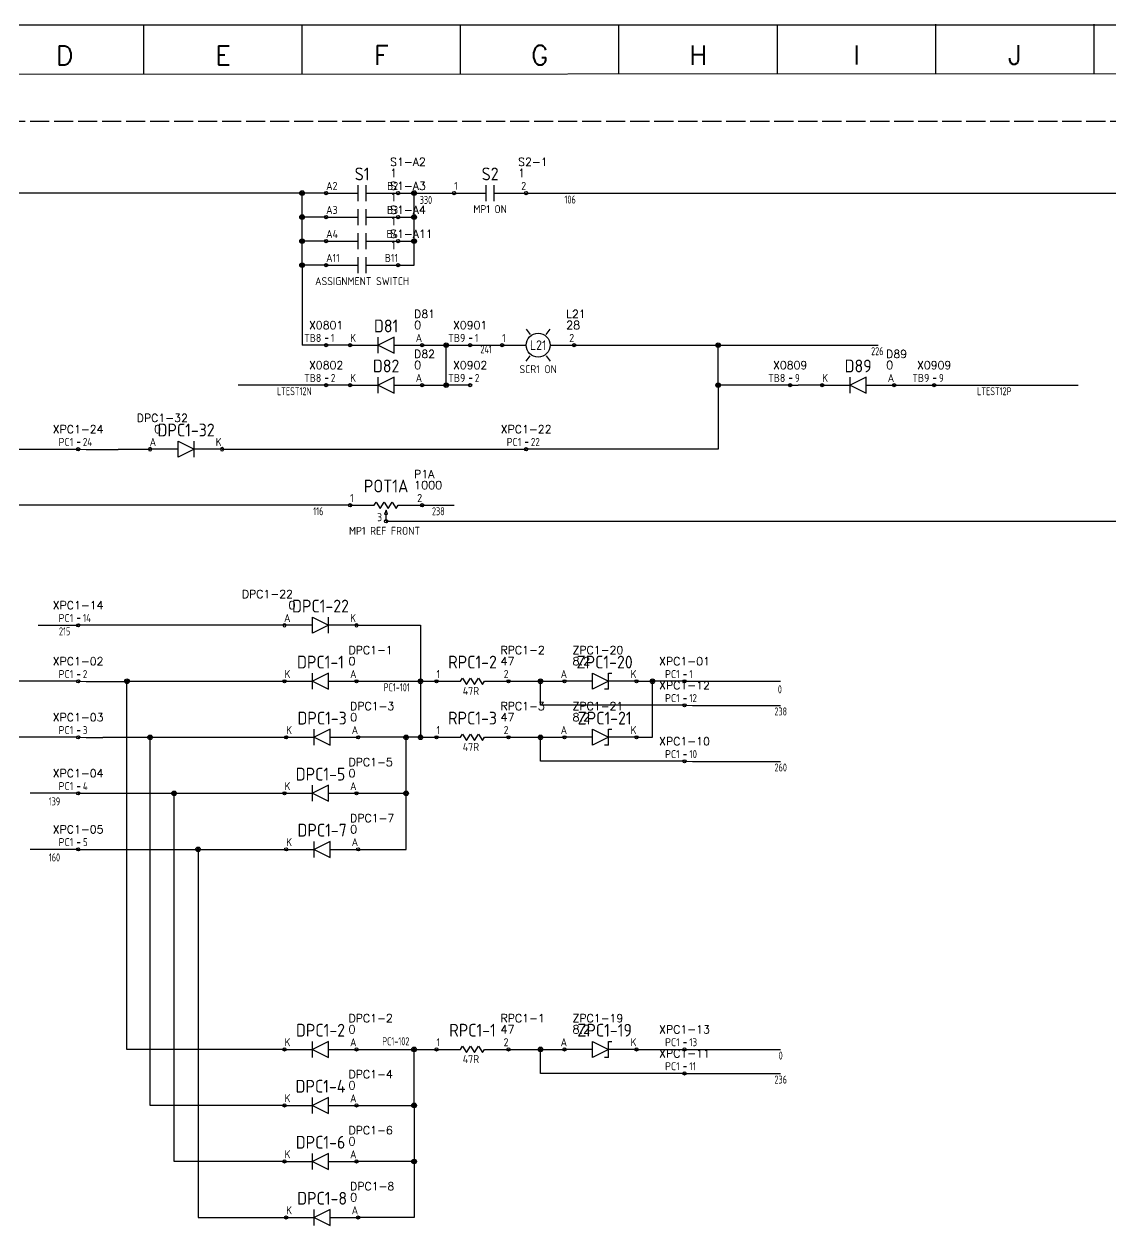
# Model space of a CAD drawing. Header units: millimetres. Extents: x 0 to 1020, y 0 to 646.
# Drawn here: x 175.7 to 515.2, y 267.1 to 645.3 of the extents above; entities that cross this region are included whole.
import ezdxf
from ezdxf.enums import TextEntityAlignment as Align

# ---------------------------------------------------------------- set-up
doc = ezdxf.new("R2010")
doc.units = ezdxf.units.MM
doc.header["$LTSCALE"] = 0.5
doc.linetypes.add('ACAD_ISO02W100', pattern=[15, 12, -3])
for name, color, linetype in [('LOCBOX', 7, 'ACAD_ISO02W100'), ('NETLIST', 50, 'Continuous'), ('OUTLINE_GRID', 7, 'Continuous'), ('SYMS', 7, 'Continuous'), ('WIREFIXED', 7, 'Continuous'), ('WIRES', 7, 'Continuous')]:
    doc.layers.add(name, color=color, linetype=linetype)
doc.styles.get("Standard").update_dxf_attribs({"font": 'txt.shx', "bigfont": 'gbcbig.shx'})
doc.styles.add('WD_IEC', font='isocp2.shx', dxfattribs={"width": 0.9, "height": 4})

# ---------------------------------------------------------------- blocks, each defined once
blk = doc.blocks.new('2010 Grid')
at = {"layer": 'OUTLINE_GRID'}
for p, q in [((850, 481.25), (0, 481.25)), ((177.5, 468.39), (177.5, 481.34)), ((218.75, 468.41), (218.75, 481.36)), ((260, 468.44), (260, 481.38)), ((301.25, 468.46), (301.25, 481.4)), ((342.5, 468.48), (342.5, 481.43)), ((383.75, 468.5), (383.75, 481.45)), ((425, 468.52), (425, 481.47)), ((837.5, 468.74), (12.5, 468.31))]:
    blk.add_line(p, q, dxfattribs=at)
at = {"layer": 'OUTLINE_GRID', "char_height": 5, "width": 17.7556, "attachment_point": 5}
for s, insert in [('E', (198.12, 473.37)), ('F', (239.38, 473.39)), ('G', (280.62, 473.41)), ('H', (321.88, 473.43)), ('I', (363.12, 473.45)), ('J', (404.37, 473.48)), ('D', (156.88, 473.34))]:
    blk.add_mtext(s, dxfattribs=dict(at, insert=insert))
blk = doc.blocks.new('CONTACT-NO')
for p, q in [((2.5, 0), (12.5, 0)), ((12.5, -2.5), (12.5, 2.5)), ((15, -2.5), (15, 2.5)), ((15, 0), (25, 0))]:
    blk.add_line(p, q)
for centre in [(2.5, 0), (25, 0)]:
    blk.add_circle(centre, 0.5)
at = {"style": 'WD_IEC', "flags": 1}
blk.add_attdef('LOC', text='', height=4, dxfattribs=at).set_placement((13.75, 11), align=Align.MIDDLE_CENTER)
at = {"style": 'WD_IEC'}
for tag, height, p in [('TAG1', 4, (13.75, 6)), ('DESC1', 2.5, (13.75, -5))]:
    blk.add_attdef(tag, text='', height=height, dxfattribs=at).set_placement(p, align=Align.MIDDLE_CENTER)
for tag, p, height, flags in [('X4TERM01', (2.5, 0), 0.64, 1), ('TERM01', (2.5, 1), 2.5, 8), ('X1TERM02', (25, 0), 0.64, 1)]:
    blk.add_attdef(tag, p, '', height=height, dxfattribs=dict(at, flags=flags))
at = {"style": 'WD_IEC', "flags": 8}
blk.add_attdef('TERM02', text='', height=2.5, dxfattribs=at).set_placement((25, 1), align=Align.RIGHT)
at = {"layer": 'NETLIST'}
for tag, p, height in [('NETTAG', (22.5, 8.5), 2.5), ('NETVALUE', (22.5, 5), 2.56)]:
    blk.add_attdef(tag, p, '', height=height, dxfattribs=at)
blk = doc.blocks.new('DIODE-L')
for p, q in [((-22.5, 0), (-13.75, 0)), ((-13.75, -2.5), (-13.75, 2.5)), ((-8.75, 2.5), (-13.75, 0)), ((-13.75, 0), (-8.75, -2.5)), ((-8.75, -2.5), (-8.75, 2.5)), ((-8.75, 0), (0, 0))]:
    blk.add_line(p, q)
for centre in [(-22.5, 0), (0, 0)]:
    blk.add_circle(centre, 0.5)
at = {"style": 'WD_IEC', "flags": 1}
blk.add_attdef('LOC', text='', height=4, dxfattribs=at).set_placement((-11.25, 11), align=Align.MIDDLE_CENTER)
at = {"style": 'WD_IEC'}
for tag, height, p in [('TAG1', 4, (-11.25, 6)), ('DESC1', 2.5, (-11.25, -5))]:
    blk.add_attdef(tag, text='', height=height, dxfattribs=at).set_placement(p, align=Align.MIDDLE_CENTER)
for tag, p, height, flags in [('X4TERM01', (-22.5, 0), 0.64, 1), ('TERM01', (-22.5, 1), 2.5, 8), ('X1TERM02', (0, 0), 0.64, 1)]:
    blk.add_attdef(tag, p, '', height=height, dxfattribs=dict(at, flags=flags))
at = {"style": 'WD_IEC', "flags": 8}
blk.add_attdef('TERM02', text='', height=2.5, dxfattribs=at).set_placement((0, 1), align=Align.RIGHT)
at = {"layer": 'NETLIST'}
for tag, p, height in [('NETTAG', (-2.5, 8.5), 2.5), ('NETVALUE', (-2.5, 5), 2.56)]:
    blk.add_attdef(tag, p, '', height=height, dxfattribs=at)
blk = doc.blocks.new('WDDOT')
for radius in [0.72, 0.449, 0.223]:
    blk.add_circle((0, 0), radius)
blk = doc.blocks.new('WD_WNH')
at = {"linetype": 'Continuous', "style": 'WD_IEC', "width": 0.8}
blk.add_attdef('WIRENO', text='', height=2.5, dxfattribs=at).set_placement((0, 0.75), align=Align.CENTER)
at = {"style": 'WD_IEC', "flags": 1}
for tag, p in [('W08USER', (0, 0.375)), ('W04USER', (0, 0.875)), ('W05USER', (0, 0.75)), ('W09USER', (0, 0.25)), ('W03USER', (0, 1)), ('W06USER', (0, 0.625)), ('W07USER', (0, 0.5)), ('W02USER', (0, 1.125)), ('W01USER', (0, 1.25)), ('W10USER', (0, 0.125))]:
    blk.add_attdef(tag, text='', height=0.08, dxfattribs=at).set_placement(p, align=Align.CENTER)
blk = doc.blocks.new('LAMP-1')
for p, q in [((7.5, 5), (8.73, 3.36)), ((13.77, 3.36), (15, 5)), ((0, 0), (7.5, 0)), ((15, 0), (22.5, 0)), ((7.5, -5), (8.73, -3.36)), ((13.77, -3.36), (15, -5))]:
    blk.add_line(p, q)
for centre, radius in [((0, 0), 0.5), ((11.25, 0), 3.75), ((22.5, 0), 0.5)]:
    blk.add_circle(centre, radius)
at = {"style": 'WD_IEC', "flags": 1}
blk.add_attdef('LOC', text='', height=4, dxfattribs=at).set_placement((11.25, 11), align=Align.MIDDLE_CENTER)
at = {"style": 'WD_IEC'}
for tag, p, height, flags in [('X4TERM01', (0, 0), 0.64, 1), ('TERM01', (0, 1), 2.5, 8), ('X1TERM02', (22.5, 0), 0.64, 1)]:
    blk.add_attdef(tag, p, '', height=height, dxfattribs=dict(at, flags=flags))
for tag, height, p in [('TAG1', 3, (11.25, 0)), ('DESC1', 2.5, (11.25, -7.5))]:
    blk.add_attdef(tag, text='', height=height, dxfattribs=at).set_placement(p, align=Align.MIDDLE_CENTER)
at = {"style": 'WD_IEC', "flags": 8}
blk.add_attdef('TERM02', text='', height=2.5, dxfattribs=at).set_placement((22.5, 1), align=Align.RIGHT)
at = {"layer": 'NETLIST'}
for tag, p, height in [('NETTAG', (20, 8.5), 2.5), ('NETVALUE', (20, 5), 2.56)]:
    blk.add_attdef(tag, p, '', height=height, dxfattribs=at)
blk = doc.blocks.new('WD_WNH2')
at = {"linetype": 'Continuous', "style": 'WD_IEC', "width": 0.8}
blk.add_attdef('WIRENO', text='', height=2.5, dxfattribs=at).set_placement((0, 0), align=Align.TOP_CENTER)
at = {"style": 'WD_IEC', "flags": 1}
for tag, p in [('W02USER', (0, -1.21)), ('W03USER', (0, -1.33)), ('W04USER', (0, -1.46)), ('W05USER', (0, -1.58)), ('W06USER', (0, -1.71)), ('W07USER', (0, -1.83)), ('W08USER', (0, -1.96)), ('W09USER', (0, -2.08)), ('W01USER', (0, -1.08)), ('W10USER', (0, -2.21))]:
    blk.add_attdef(tag, text='', height=0.08, dxfattribs=at).set_placement(p, align=Align.CENTER)
blk = doc.blocks.new('TBH-1')
blk.add_line((-0.33, 2.17), (0.65, 2.17))
blk.add_circle((0, 0), 0.5)
at = {"style": 'WD_IEC', "flags": 1}
blk.add_attdef('LOC', text='', height=4, dxfattribs=at).set_placement((-15, 7.5), align=Align.MIDDLE_LEFT)
at = {"style": 'WD_IEC'}
blk.add_attdef('TAG1', text='', height=2.5, dxfattribs=at).set_placement((-1.5, 1), align=Align.RIGHT)
at = {"style": 'WD_IEC', "flags": 1}
blk.add_attdef('X1TERM01', (0, 0), '', height=0.5, dxfattribs=at)
at = {"style": 'WD_IEC', "width": 0.9}
blk.add_attdef('TERM01', (1.5, 1), '', height=2.5, dxfattribs=at)
at = {"layer": 'NETLIST'}
for tag, p in [('NETTAG', (0, 5)), ('NETVALUE', (0, -2.5))]:
    blk.add_attdef(tag, text='', height=2.5, dxfattribs=at).set_placement(p, align=Align.CENTER)
blk = doc.blocks.new('RESISTOR-1')
for p, q in [((0, 0), (7.5, 0)), ((7.5, 0), (8.12, 1)), ((8.12, 1), (9.38, -1)), ((9.38, -1), (10.62, 1)), ((10.62, 1), (11.88, -1)), ((11.88, -1), (13.12, 1)), ((13.12, 1), (14.38, -1)), ((14.38, -1), (15, 0)), ((15, 0), (22.5, 0))]:
    blk.add_line(p, q)
for centre in [(0, 0), (22.5, 0)]:
    blk.add_circle(centre, 0.5)
at = {"style": 'WD_IEC', "flags": 1}
blk.add_attdef('LOC', text='', height=4, dxfattribs=at).set_placement((11.25, 11), align=Align.MIDDLE_CENTER)
at = {"style": 'WD_IEC'}
for tag, height, p in [('TAG1', 4, (11.25, 6)), ('DESC1', 2.5, (10.75, -3))]:
    blk.add_attdef(tag, text='', height=height, dxfattribs=at).set_placement(p, align=Align.MIDDLE_CENTER)
for tag, p, height, flags in [('X4TERM01', (0, 0), 0.64, 1), ('TERM01', (0, 1), 2.5, 8), ('X1TERM02', (22.5, 0), 0.64, 1)]:
    blk.add_attdef(tag, p, '', height=height, dxfattribs=dict(at, flags=flags))
at = {"style": 'WD_IEC', "flags": 8}
blk.add_attdef('TERM02', text='', height=2.5, dxfattribs=at).set_placement((22.5, 1), align=Align.RIGHT)
at = {"layer": 'NETLIST'}
for tag, p, height in [('NETTAG', (20, 8.5), 2.5), ('NETVALUE', (20, 5), 2.56)]:
    blk.add_attdef(tag, p, '', height=height, dxfattribs=at)
blk = doc.blocks.new('ZENER-1')
for p, q in [((8.75, 0), (0, 0)), ((8.75, -2.5), (8.75, 2.5)), ((8.75, 2.5), (13.75, 0)), ((13.75, 0), (8.75, -2.5)), ((13.75, -2.5), (13.75, 2.5)), ((13.75, 2.5), (14.8, 2.5)), ((22.5, 0), (13.75, 0)), ((13.75, -2.5), (12.54, -2.5))]:
    blk.add_line(p, q)
for centre in [(0, 0), (22.5, 0)]:
    blk.add_circle(centre, 0.5)
at = {"style": 'WD_IEC', "flags": 1}
blk.add_attdef('LOC', text='', height=4, dxfattribs=at).set_placement((12.55, 11), align=Align.MIDDLE_CENTER)
at = {"style": 'WD_IEC'}
for tag, height, p in [('TAG1', 4, (12.53, 6)), ('DESC1', 2.5, (12.5, -5))]:
    blk.add_attdef(tag, text='', height=height, dxfattribs=at).set_placement(p, align=Align.MIDDLE_CENTER)
for tag, p, height, flags in [('TERM02', (-1.22, 1), 2.5, 8), ('X1TERM02', (0, 0), 0.64, 1), ('X4TERM01', (22.5, 0), 0.64, 1)]:
    blk.add_attdef(tag, p, '', height=height, dxfattribs=dict(at, flags=flags))
at = {"style": 'WD_IEC', "flags": 8}
blk.add_attdef('TERM01', text='', height=2.5, dxfattribs=at).set_placement((22.5, 1), align=Align.RIGHT)
at = {"layer": 'NETLIST'}
for tag, p, height in [('NETTAG', (2.5, 8.5), 2.5), ('NETVALUE', (2.5, 5), 2.56)]:
    blk.add_attdef(tag, p, '', height=height, dxfattribs=at)
blk = doc.blocks.new('POT-1')
for p, q in [((0, 0), (7.5, 0)), ((7.5, 0), (8.12, 1)), ((8.12, 1), (9.38, -1)), ((9.38, -1), (10.62, 1)), ((10.62, 1), (11.88, -1)), ((11.88, -1), (13.12, 1)), ((13.12, 1), (14.37, -1)), ((14.37, -1), (15, 0)), ((15, 0), (22.5, 0)), ((11.25, -1.5), (10.79, -2.83)), ((10.79, -2.83), (11.72, -2.83)), ((11.72, -2.83), (11.25, -1.5)), ((11.25, -5), (11.25, -2.83))]:
    blk.add_line(p, q)
for centre in [(0, 0), (22.5, 0), (11.25, -5)]:
    blk.add_circle(centre, 0.5)
at = {"style": 'WD_IEC', "flags": 1}
blk.add_attdef('LOC', text='', height=4, dxfattribs=at).set_placement((11.25, 11), align=Align.MIDDLE_CENTER)
at = {"style": 'WD_IEC'}
for tag, height, p in [('TAG1', 4, (11.25, 6)), ('DESC1', 2.5, (10.75, -8))]:
    blk.add_attdef(tag, text='', height=height, dxfattribs=at).set_placement(p, align=Align.MIDDLE_CENTER)
for tag, p, height, flags in [('X4TERM01', (0, 0), 0.64, 1), ('TERM01', (0, 1), 2.5, 8), ('X1TERM02', (22.5, 0), 0.64, 1), ('X1TERM03', (11.25, -5), 0.64, 1)]:
    blk.add_attdef(tag, p, '', height=height, dxfattribs=dict(at, flags=flags))
at = {"style": 'WD_IEC', "flags": 8}
for tag, p in [('TERM02', (22.5, 1)), ('TERM03', (10, -5))]:
    blk.add_attdef(tag, text='', height=2.5, dxfattribs=at).set_placement(p, align=Align.RIGHT)
at = {"layer": 'NETLIST'}
for tag, p, height in [('NETTAG', (20, 8.5), 2.5), ('NETVALUE', (20, 5), 2.56)]:
    blk.add_attdef(tag, p, '', height=height, dxfattribs=at)

msp = doc.modelspace()

# ---------------------------------------------------------------- linework, layer by layer
at = {"layer": 'LOCBOX'}
msp.add_lwpolyline([(147.5, 615), (682.5, 615), (682.5, 80), (147.5, 80)], close=True, dxfattribs=at)
at = {"layer": 'WIRES'}
for p, q in [((270, 592.5), (152.5, 592.5)), ((262.5, 585), (262.5, 592.5)), ((292.5, 592.5), (310, 592.5)), ((297.5, 585), (297.5, 592.5)), ((332.5, 592.5), (677.5, 592.5)), ((270, 585), (262.5, 585)), ((262.5, 577.5), (262.5, 585)), ((292.5, 585), (297.5, 585)), ((297.5, 577.5), (297.5, 585)), ((270, 577.5), (262.5, 577.5)), ((262.5, 570), (262.5, 577.5)), ((292.5, 577.5), (297.5, 577.5)), ((297.5, 570), (297.5, 577.5)), ((270, 570), (262.5, 570)), ((262.5, 570), (262.5, 545)), ((292.5, 570), (297.5, 570)), ((270, 545), (262.5, 545)), ((277.5, 545), (270, 545)), ((300, 545), (315, 545)), ((307.5, 532.5), (307.5, 545)), ((315, 545), (317.54, 544.96)), ((317.54, 544.96), (325, 545)), ((333.77, 544.96), (333.77, 545)), ((347.5, 545), (442.5, 545)), ((392.5, 532.5), (392.5, 545)), ((270, 532.5), (242.5, 532.5)), ((277.5, 532.5), (270, 532.5)), ((300, 532.5), (307.5, 532.5)), ((315, 532.5), (307.5, 532.5)), ((415, 532.5), (392.5, 532.5)), ((392.5, 532.5), (392.5, 512.5)), ((415, 532.5), (417.54, 532.46)), ((422.52, 532.46), (417.54, 532.46)), ((425, 532.5), (422.52, 532.5)), ((422.52, 532.5), (422.52, 532.46)), ((447.5, 532.5), (460, 532.5)), ((460, 532.5), (485, 532.5)), ((485, 532.5), (505, 532.5)), ((152.5, 512.5), (192.5, 512.5)), ((192.5, 512.5), (195.04, 512.46)), ((195.04, 512.46), (205.02, 512.46)), ((205.02, 512.46), (205.02, 512.5)), ((205.02, 512.5), (215, 512.5)), ((237.5, 512.5), (332.5, 512.5)), ((392.5, 512.5), (332.5, 512.5)), ((277.5, 495), (152.5, 495)), ((300, 495), (310, 495)), ((288.75, 490), (677.5, 490)), ((180, 457.5), (192.5, 457.5)), ((257, 457.5), (192.5, 457.5)), ((279.5, 457.5), (299.5, 457.5)), ((299.5, 457.5), (299.5, 422.5)), ((192.5, 440), (167.5, 440)), ((192.5, 440), (195.04, 439.96)), ((195.04, 439.96), (207.77, 439.96)), ((207.77, 439.96), (207.77, 440)), ((207.77, 440), (257, 440)), ((207.77, 325), (207.77, 440)), ((279.5, 440), (304.5, 440)), ((299.5, 440), (299.5, 422.5)), ((327, 440), (344.5, 440)), ((337, 432.5), (337, 440)), ((367, 440), (372, 440)), ((372, 422.5), (372, 440)), ((382, 440), (372, 440)), ((382, 440), (412, 440)), ((382, 432.5), (337, 432.5)), ((382, 432.5), (384.54, 432.46)), ((384.54, 432.46), (412, 432.46)), ((192.5, 422.5), (167.5, 422.5)), ((192.5, 422.5), (195.04, 422.46)), ((195.04, 422.46), (200.19, 422.46)), ((200.19, 422.46), (200.19, 422.5)), ((200.19, 422.5), (257.5, 422.5)), ((215, 307.5), (215, 422.5)), ((299.5, 422.5), (280, 422.5)), ((295, 405), (295, 422.5)), ((299.5, 422.5), (304.5, 422.5)), ((327, 422.5), (344.5, 422.5)), ((337, 415), (337, 422.5)), ((367, 422.5), (372, 422.5)), ((382, 415), (337, 415)), ((382, 415), (384.54, 414.96)), ((384.54, 414.96), (412, 414.96)), ((192.5, 405), (177.5, 405)), ((192.5, 405), (257, 405)), ((222.5, 290), (222.5, 405)), ((279.5, 405), (295, 405)), ((295, 387.5), (295, 405)), ((192.5, 387.5), (177.5, 387.5)), ((192.5, 387.5), (257.5, 387.5)), ((230, 387.5), (230, 272.5)), ((280, 387.5), (295, 387.5)), ((257, 325), (207.77, 325)), ((279.5, 325), (304.5, 325)), ((297.5, 307.5), (297.5, 325)), ((327, 325), (344.5, 325)), ((337, 317.5), (337, 325)), ((367, 325), (382, 325)), ((382, 325), (384.54, 324.96)), ((384.54, 324.96), (412, 324.96)), ((382, 317.5), (337, 317.5)), ((382, 317.5), (384.54, 317.46)), ((384.54, 317.46), (412, 317.46)), ((257, 307.5), (215, 307.5)), ((279.5, 307.5), (297.5, 307.5)), ((297.5, 307.5), (297.5, 290)), ((257, 290), (222.5, 290)), ((297.5, 290), (279.5, 290)), ((297.5, 290), (297.5, 272.5)), ((230, 272.5), (257.5, 272.5)), ((297.5, 272.5), (280, 272.5))]:
    msp.add_line(p, q, dxfattribs=at)

# ---------------------------------------------------------------- block references
at = {"xscale": 1.2, "yscale": 1.2, "zscale": 1.2}
msp.add_blockref('2010 Grid', (0, 67.5), dxfattribs=at)
ref = msp.add_blockref('CONTACT-NO', (267.5, 592.5))
ref.add_attrib('NETTAG', 'S1-A2', (290, 601), dxfattribs={"layer": 'NETLIST', "height": 2.5})
ref.add_attrib('NETVALUE', '1', (290, 597.5), dxfattribs={"layer": 'NETLIST', "height": 2.56})
ref.add_attrib('TAG1', 'S1', dxfattribs={"height": 4, "style": 'WD_IEC'}).set_placement((281.25, 598.5), align=Align.MIDDLE_CENTER)
ref.add_attrib('TERM01', 'A2', (270, 593.5), dxfattribs={"height": 2.5, "style": 'WD_IEC'})
ref.add_attrib('TERM02', 'B2', dxfattribs={"height": 2.5, "style": 'WD_IEC'}).set_placement((292.5, 593.5), align=Align.RIGHT)
ref = msp.add_blockref('CONTACT-NO', (307.5, 592.5))
ref.add_attrib('NETTAG', 'S2-1', (330, 601), dxfattribs={"layer": 'NETLIST', "height": 2.5})
ref.add_attrib('NETVALUE', '1', (330, 597.5), dxfattribs={"layer": 'NETLIST', "height": 2.56})
ref.add_attrib('TAG1', 'S2', dxfattribs={"height": 4, "style": 'WD_IEC'}).set_placement((321.25, 598.5), align=Align.MIDDLE_CENTER)
ref.add_attrib('DESC1', 'MP1 ON', dxfattribs={"height": 2.5, "style": 'WD_IEC'}).set_placement((321.25, 587.5), align=Align.MIDDLE_CENTER)
ref.add_attrib('TERM01', '1', (310, 593.5), dxfattribs={"height": 2.5, "style": 'WD_IEC'})
ref.add_attrib('TERM02', '2', dxfattribs={"height": 2.5, "style": 'WD_IEC'}).set_placement((332.5, 593.5), align=Align.RIGHT)
ref = msp.add_blockref('CONTACT-NO', (267.5, 585))
ref.add_attrib('NETTAG', 'S1-A3', (290, 593.5), dxfattribs={"layer": 'NETLIST', "height": 2.5})
ref.add_attrib('NETVALUE', '1', (290, 590), dxfattribs={"layer": 'NETLIST', "height": 2.56})
ref.add_attrib('TERM01', 'A3', (270, 586), dxfattribs={"height": 2.5, "style": 'WD_IEC'})
ref.add_attrib('TERM02', 'B3', dxfattribs={"height": 2.5, "style": 'WD_IEC'}).set_placement((292.5, 586), align=Align.RIGHT)
ref = msp.add_blockref('CONTACT-NO', (267.5, 577.5))
ref.add_attrib('NETTAG', 'S1-A4', (290, 586), dxfattribs={"layer": 'NETLIST', "height": 2.5})
ref.add_attrib('NETVALUE', '1', (290, 582.5), dxfattribs={"layer": 'NETLIST', "height": 2.56})
ref.add_attrib('TERM01', 'A4', (270, 578.5), dxfattribs={"height": 2.5, "style": 'WD_IEC'})
ref.add_attrib('TERM02', 'B4', dxfattribs={"height": 2.5, "style": 'WD_IEC'}).set_placement((292.5, 578.5), align=Align.RIGHT)
ref = msp.add_blockref('CONTACT-NO', (267.5, 570))
ref.add_attrib('NETTAG', 'S1-A11', (290, 578.5), dxfattribs={"layer": 'NETLIST', "height": 2.5})
ref.add_attrib('NETVALUE', '1', (290, 575), dxfattribs={"layer": 'NETLIST', "height": 2.56})
ref.add_attrib('DESC1', 'ASSIGNMENT SWITCH', dxfattribs={"height": 2.5, "style": 'WD_IEC'}).set_placement((281.25, 565), align=Align.MIDDLE_CENTER)
ref.add_attrib('TERM01', 'A11', (270, 571), dxfattribs={"height": 2.5, "style": 'WD_IEC'})
ref.add_attrib('TERM02', 'B11', dxfattribs={"height": 2.5, "style": 'WD_IEC'}).set_placement((292.5, 571), align=Align.RIGHT)
ref = msp.add_blockref('DIODE-L', (300, 545))
ref.add_attrib('NETTAG', 'D81', (297.5, 553.5), dxfattribs={"layer": 'NETLIST', "height": 2.5})
ref.add_attrib('NETVALUE', '0', (297.5, 550), dxfattribs={"layer": 'NETLIST', "height": 2.56})
ref.add_attrib('TAG1', 'D81', dxfattribs={"height": 4, "style": 'WD_IEC'}).set_placement((288.75, 551), align=Align.MIDDLE_CENTER)
ref.add_attrib('TERM01', 'K', (277.5, 546), dxfattribs={"height": 2.5, "style": 'WD_IEC'})
ref.add_attrib('TERM02', 'A', dxfattribs={"height": 2.5, "style": 'WD_IEC'}).set_placement((300, 546), align=Align.RIGHT)
ref = msp.add_blockref('LAMP-1', (325, 545))
ref.add_attrib('TERM02', '2', dxfattribs={"height": 2.5, "style": 'WD_IEC'}).set_placement((347.5, 546), align=Align.RIGHT)
ref.add_attrib('TERM01', '1', (325, 546), dxfattribs={"height": 2.5, "style": 'WD_IEC'})
ref.add_attrib('DESC1', 'SCR1 ON', dxfattribs={"height": 2.5, "style": 'WD_IEC'}).set_placement((336.25, 537.5), align=Align.MIDDLE_CENTER)
ref.add_attrib('TAG1', 'L21', dxfattribs={"height": 3, "style": 'WD_IEC'}).set_placement((336.25, 545), align=Align.MIDDLE_CENTER)
ref.add_attrib('NETVALUE', '28', (345, 550), dxfattribs={"layer": 'NETLIST', "height": 2.56})
ref.add_attrib('NETTAG', 'L21', (345, 553.5), dxfattribs={"layer": 'NETLIST', "height": 2.5})
for p, values in [((270, 545), {'TAG1': 'TB8', 'TERM01': '1', 'NETTAG': 'X0801'}), ((315, 545), {'TAG1': 'TB9', 'TERM01': '1', 'NETTAG': 'X0901'}), ((270, 532.5), {'TAG1': 'TB8', 'TERM01': '2', 'NETTAG': 'X0802'}), ((315, 532.5), {'TAG1': 'TB9', 'TERM01': '2', 'NETTAG': 'X0902'}), ((415, 532.5), {'TAG1': 'TB8', 'TERM01': '9', 'NETTAG': 'X0809'}), ((460, 532.5), {'TAG1': 'TB9', 'TERM01': '9', 'NETTAG': 'X0909'}), ((192.5, 512.5), {'TAG1': 'PC1', 'TERM01': '24', 'NETTAG': 'XPC1-24'}), ((332.5, 512.5), {'TAG1': 'PC1', 'TERM01': '22', 'NETTAG': 'XPC1-22'}), ((192.5, 457.5), {'TAG1': 'PC1', 'TERM01': '14', 'NETTAG': 'XPC1-14'}), ((192.5, 440), {'TAG1': 'PC1', 'TERM01': '2', 'NETTAG': 'XPC1-02'}), ((382, 440), {'TAG1': 'PC1', 'TERM01': '1', 'NETTAG': 'XPC1-01'}), ((382, 432.5), {'TAG1': 'PC1', 'TERM01': '12', 'NETTAG': 'XPC1-12'}), ((192.5, 422.5), {'TAG1': 'PC1', 'TERM01': '3', 'NETTAG': 'XPC1-03'}), ((382, 415), {'TAG1': 'PC1', 'TERM01': '10', 'NETTAG': 'XPC1-10'}), ((192.5, 405), {'TAG1': 'PC1', 'TERM01': '4', 'NETTAG': 'XPC1-04'}), ((192.5, 387.5), {'TAG1': 'PC1', 'TERM01': '5', 'NETTAG': 'XPC1-05'}), ((382, 325), {'TAG1': 'PC1', 'TERM01': '13', 'NETTAG': 'XPC1-13'}), ((382, 317.5), {'TAG1': 'PC1', 'TERM01': '11', 'NETTAG': 'XPC1-11'})]:
    msp.add_blockref('TBH-1', p).add_auto_attribs(values)
ref = msp.add_blockref('DIODE-L', (300, 532.5))
ref.add_attrib('NETTAG', 'D82', (297.5, 541), dxfattribs={"layer": 'NETLIST', "height": 2.5})
ref.add_attrib('NETVALUE', '0', (297.5, 537.5), dxfattribs={"layer": 'NETLIST', "height": 2.56})
ref.add_attrib('TAG1', 'D82', dxfattribs={"height": 4, "style": 'WD_IEC'}).set_placement((288.75, 538.5), align=Align.MIDDLE_CENTER)
ref.add_attrib('TERM01', 'K', (277.5, 533.5), dxfattribs={"height": 2.5, "style": 'WD_IEC'})
ref.add_attrib('TERM02', 'A', dxfattribs={"height": 2.5, "style": 'WD_IEC'}).set_placement((300, 533.5), align=Align.RIGHT)
ref = msp.add_blockref('DIODE-L', (447.5, 532.5))
ref.add_attrib('NETTAG', 'D89', (445, 541), dxfattribs={"layer": 'NETLIST', "height": 2.5})
ref.add_attrib('NETVALUE', '0', (445, 537.5), dxfattribs={"layer": 'NETLIST', "height": 2.56})
ref.add_attrib('TAG1', 'D89', dxfattribs={"height": 4, "style": 'WD_IEC'}).set_placement((436.25, 538.5), align=Align.MIDDLE_CENTER)
ref.add_attrib('TERM01', 'K', (425, 533.5), dxfattribs={"height": 2.5, "style": 'WD_IEC'})
ref.add_attrib('TERM02', 'A', dxfattribs={"height": 2.5, "style": 'WD_IEC'}).set_placement((447.5, 533.5), align=Align.RIGHT)
ref = msp.add_blockref('DIODE-L', (215, 512.5), dxfattribs=dict(xscale=-1))
ref.add_attrib('NETTAG', 'DPC1-32', (210.83, 521), dxfattribs={"layer": 'NETLIST', "height": 2.5})
ref.add_attrib('NETVALUE', '0', (216.22, 517.5), dxfattribs={"layer": 'NETLIST', "height": 2.56})
ref.add_attrib('TAG1', 'DPC1-32', dxfattribs={"height": 4, "style": 'WD_IEC'}).set_placement((226.25, 518.5), align=Align.MIDDLE_CENTER)
ref.add_attrib('TERM01', 'K', (235.49, 513.5), dxfattribs={"height": 2.5, "style": 'WD_IEC'})
ref.add_attrib('TERM02', 'A', dxfattribs={"height": 2.5, "style": 'WD_IEC'}).set_placement((216.88, 513.5), align=Align.RIGHT)
ref = msp.add_blockref('POT-1', (277.5, 495))
ref.add_attrib('TERM03', '3', dxfattribs={"height": 2.5, "style": 'WD_IEC'}).set_placement((287.5, 490), align=Align.RIGHT)
ref.add_attrib('TERM02', '2', dxfattribs={"height": 2.5, "style": 'WD_IEC'}).set_placement((300, 496), align=Align.RIGHT)
ref.add_attrib('TERM01', '1', (277.5, 496), dxfattribs={"height": 2.5, "style": 'WD_IEC'})
ref.add_attrib('DESC1', 'MP1 REF FRONT', dxfattribs={"height": 2.5, "style": 'WD_IEC'}).set_placement((288.25, 487), align=Align.MIDDLE_CENTER)
ref.add_attrib('TAG1', 'POT1A', dxfattribs={"height": 4, "style": 'WD_IEC'}).set_placement((288.75, 501), align=Align.MIDDLE_CENTER)
ref.add_attrib('NETVALUE', '1000', (297.5, 500), dxfattribs={"layer": 'NETLIST', "height": 2.56})
ref.add_attrib('NETTAG', 'P1A', (297.5, 503.5), dxfattribs={"layer": 'NETLIST', "height": 2.5})
ref = msp.add_blockref('DIODE-L', (257, 457.5), dxfattribs=dict(xscale=-1))
ref.add_attrib('NETTAG', 'DPC1-22', (243.67, 466), dxfattribs={"layer": 'NETLIST', "height": 2.5})
ref.add_attrib('NETVALUE', '0', (258.22, 462.5), dxfattribs={"layer": 'NETLIST', "height": 2.56})
ref.add_attrib('TAG1', 'DPC1-22', dxfattribs={"height": 4, "style": 'WD_IEC'}).set_placement((268.25, 463.5), align=Align.MIDDLE_CENTER)
ref.add_attrib('TERM01', 'K', (277.49, 458.5), dxfattribs={"height": 2.5, "style": 'WD_IEC'})
ref.add_attrib('TERM02', 'A', dxfattribs={"height": 2.5, "style": 'WD_IEC'}).set_placement((258.87, 458.5), align=Align.RIGHT)
ref = msp.add_blockref('DIODE-L', (279.5, 440))
ref.add_attrib('NETTAG', 'DPC1-1', (277, 448.5), dxfattribs={"layer": 'NETLIST', "height": 2.5})
ref.add_attrib('NETVALUE', '0', (277, 445), dxfattribs={"layer": 'NETLIST', "height": 2.56})
ref.add_attrib('TAG1', 'DPC1-1', dxfattribs={"height": 4, "style": 'WD_IEC'}).set_placement((268.25, 446), align=Align.MIDDLE_CENTER)
ref.add_attrib('TERM01', 'K', (257, 441), dxfattribs={"height": 2.5, "style": 'WD_IEC'})
ref.add_attrib('TERM02', 'A', dxfattribs={"height": 2.5, "style": 'WD_IEC'}).set_placement((279.5, 441), align=Align.RIGHT)
ref = msp.add_blockref('RESISTOR-1', (304.5, 440))
ref.add_attrib('NETTAG', 'RPC1-2', (324.5, 448.5), dxfattribs={"layer": 'NETLIST', "height": 2.5})
ref.add_attrib('NETVALUE', '47', (324.5, 445), dxfattribs={"layer": 'NETLIST', "height": 2.56})
ref.add_attrib('TAG1', 'RPC1-2', dxfattribs={"height": 4, "style": 'WD_IEC'}).set_placement((315.75, 446), align=Align.MIDDLE_CENTER)
ref.add_attrib('DESC1', '47R', dxfattribs={"height": 2.5, "style": 'WD_IEC'}).set_placement((315.25, 437), align=Align.MIDDLE_CENTER)
ref.add_attrib('TERM01', '1', (304.5, 441), dxfattribs={"height": 2.5, "style": 'WD_IEC'})
ref.add_attrib('TERM02', '2', dxfattribs={"height": 2.5, "style": 'WD_IEC'}).set_placement((327, 441), align=Align.RIGHT)
ref = msp.add_blockref('ZENER-1', (344.5, 440))
ref.add_attrib('TERM02', 'A', (343.28, 441), dxfattribs={"height": 2.5, "style": 'WD_IEC'})
ref.add_attrib('TERM01', 'K', dxfattribs={"height": 2.5, "style": 'WD_IEC'}).set_placement((367, 441), align=Align.RIGHT)
ref.add_attrib('TAG1', 'ZPC1-20', dxfattribs={"height": 4, "style": 'WD_IEC'}).set_placement((357.03, 446), align=Align.MIDDLE_CENTER)
ref.add_attrib('NETVALUE', '8.2', (347, 445), dxfattribs={"layer": 'NETLIST', "height": 2.56})
ref.add_attrib('NETTAG', 'ZPC1-20', (347, 448.5), dxfattribs={"layer": 'NETLIST', "height": 2.5})
ref = msp.add_blockref('DIODE-L', (280, 422.5))
ref.add_attrib('NETTAG', 'DPC1-3', (277.5, 431), dxfattribs={"layer": 'NETLIST', "height": 2.5})
ref.add_attrib('NETVALUE', '0', (277.5, 427.5), dxfattribs={"layer": 'NETLIST', "height": 2.56})
ref.add_attrib('TAG1', 'DPC1-3', dxfattribs={"height": 4, "style": 'WD_IEC'}).set_placement((268.75, 428.5), align=Align.MIDDLE_CENTER)
ref.add_attrib('TERM01', 'K', (257.5, 423.5), dxfattribs={"height": 2.5, "style": 'WD_IEC'})
ref.add_attrib('TERM02', 'A', dxfattribs={"height": 2.5, "style": 'WD_IEC'}).set_placement((280, 423.5), align=Align.RIGHT)
ref = msp.add_blockref('RESISTOR-1', (304.5, 422.5))
ref.add_attrib('NETTAG', 'RPC1-3', (324.5, 431), dxfattribs={"layer": 'NETLIST', "height": 2.5})
ref.add_attrib('NETVALUE', '47', (324.5, 427.5), dxfattribs={"layer": 'NETLIST', "height": 2.56})
ref.add_attrib('TAG1', 'RPC1-3', dxfattribs={"height": 4, "style": 'WD_IEC'}).set_placement((315.75, 428.5), align=Align.MIDDLE_CENTER)
ref.add_attrib('DESC1', '47R', dxfattribs={"height": 2.5, "style": 'WD_IEC'}).set_placement((315.25, 419.5), align=Align.MIDDLE_CENTER)
ref.add_attrib('TERM01', '1', (304.5, 423.5), dxfattribs={"height": 2.5, "style": 'WD_IEC'})
ref.add_attrib('TERM02', '2', dxfattribs={"height": 2.5, "style": 'WD_IEC'}).set_placement((327, 423.5), align=Align.RIGHT)
ref = msp.add_blockref('ZENER-1', (344.5, 422.5))
ref.add_attrib('TERM02', 'A', (343.28, 423.5), dxfattribs={"height": 2.5, "style": 'WD_IEC'})
ref.add_attrib('TERM01', 'K', dxfattribs={"height": 2.5, "style": 'WD_IEC'}).set_placement((367, 423.5), align=Align.RIGHT)
ref.add_attrib('TAG1', 'ZPC1-21', dxfattribs={"height": 4, "style": 'WD_IEC'}).set_placement((357.03, 428.5), align=Align.MIDDLE_CENTER)
ref.add_attrib('NETVALUE', '8.2', (347, 427.5), dxfattribs={"layer": 'NETLIST', "height": 2.56})
ref.add_attrib('NETTAG', 'ZPC1-21', (347, 431), dxfattribs={"layer": 'NETLIST', "height": 2.5})
ref = msp.add_blockref('DIODE-L', (279.5, 405))
ref.add_attrib('NETTAG', 'DPC1-5', (277, 413.5), dxfattribs={"layer": 'NETLIST', "height": 2.5})
ref.add_attrib('NETVALUE', '0', (277, 410), dxfattribs={"layer": 'NETLIST', "height": 2.56})
ref.add_attrib('TAG1', 'DPC1-5', dxfattribs={"height": 4, "style": 'WD_IEC'}).set_placement((268.25, 411), align=Align.MIDDLE_CENTER)
ref.add_attrib('TERM01', 'K', (257, 406), dxfattribs={"height": 2.5, "style": 'WD_IEC'})
ref.add_attrib('TERM02', 'A', dxfattribs={"height": 2.5, "style": 'WD_IEC'}).set_placement((279.5, 406), align=Align.RIGHT)
ref = msp.add_blockref('DIODE-L', (280, 387.5))
ref.add_attrib('NETTAG', 'DPC1-7', (277.5, 396), dxfattribs={"layer": 'NETLIST', "height": 2.5})
ref.add_attrib('NETVALUE', '0', (277.5, 392.5), dxfattribs={"layer": 'NETLIST', "height": 2.56})
ref.add_attrib('TAG1', 'DPC1-7', dxfattribs={"height": 4, "style": 'WD_IEC'}).set_placement((268.75, 393.5), align=Align.MIDDLE_CENTER)
ref.add_attrib('TERM01', 'K', (257.5, 388.5), dxfattribs={"height": 2.5, "style": 'WD_IEC'})
ref.add_attrib('TERM02', 'A', dxfattribs={"height": 2.5, "style": 'WD_IEC'}).set_placement((280, 388.5), align=Align.RIGHT)
ref = msp.add_blockref('DIODE-L', (279.5, 325))
ref.add_attrib('NETTAG', 'DPC1-2', (277, 333.5), dxfattribs={"layer": 'NETLIST', "height": 2.5})
ref.add_attrib('NETVALUE', '0', (277, 330), dxfattribs={"layer": 'NETLIST', "height": 2.56})
ref.add_attrib('TAG1', 'DPC1-2', dxfattribs={"height": 4, "style": 'WD_IEC'}).set_placement((268.25, 331), align=Align.MIDDLE_CENTER)
ref.add_attrib('TERM01', 'K', (257, 326), dxfattribs={"height": 2.5, "style": 'WD_IEC'})
ref.add_attrib('TERM02', 'A', dxfattribs={"height": 2.5, "style": 'WD_IEC'}).set_placement((279.5, 326), align=Align.RIGHT)
ref = msp.add_blockref('RESISTOR-1', (304.5, 325))
ref.add_attrib('NETTAG', 'RPC1-1', (324.5, 333.5), dxfattribs={"layer": 'NETLIST', "height": 2.5})
ref.add_attrib('NETVALUE', '47', (324.5, 330), dxfattribs={"layer": 'NETLIST', "height": 2.56})
ref.add_attrib('TAG1', 'RPC1-1', dxfattribs={"height": 4, "style": 'WD_IEC'}).set_placement((315.75, 331), align=Align.MIDDLE_CENTER)
ref.add_attrib('DESC1', '47R', dxfattribs={"height": 2.5, "style": 'WD_IEC'}).set_placement((315.25, 322), align=Align.MIDDLE_CENTER)
ref.add_attrib('TERM01', '1', (304.5, 326), dxfattribs={"height": 2.5, "style": 'WD_IEC'})
ref.add_attrib('TERM02', '2', dxfattribs={"height": 2.5, "style": 'WD_IEC'}).set_placement((327, 326), align=Align.RIGHT)
ref = msp.add_blockref('ZENER-1', (344.5, 325))
ref.add_attrib('TERM02', 'A', (343.28, 326), dxfattribs={"height": 2.5, "style": 'WD_IEC'})
ref.add_attrib('TERM01', 'K', dxfattribs={"height": 2.5, "style": 'WD_IEC'}).set_placement((367, 326), align=Align.RIGHT)
ref.add_attrib('TAG1', 'ZPC1-19', dxfattribs={"height": 4, "style": 'WD_IEC'}).set_placement((357.03, 331), align=Align.MIDDLE_CENTER)
ref.add_attrib('NETVALUE', '8.2', (347, 330), dxfattribs={"layer": 'NETLIST', "height": 2.56})
ref.add_attrib('NETTAG', 'ZPC1-19', (347, 333.5), dxfattribs={"layer": 'NETLIST', "height": 2.5})
ref = msp.add_blockref('DIODE-L', (279.5, 307.5))
ref.add_attrib('NETTAG', 'DPC1-4', (277, 316), dxfattribs={"layer": 'NETLIST', "height": 2.5})
ref.add_attrib('NETVALUE', '0', (277, 312.5), dxfattribs={"layer": 'NETLIST', "height": 2.56})
ref.add_attrib('TAG1', 'DPC1-4', dxfattribs={"height": 4, "style": 'WD_IEC'}).set_placement((268.25, 313.5), align=Align.MIDDLE_CENTER)
ref.add_attrib('TERM01', 'K', (257, 308.5), dxfattribs={"height": 2.5, "style": 'WD_IEC'})
ref.add_attrib('TERM02', 'A', dxfattribs={"height": 2.5, "style": 'WD_IEC'}).set_placement((279.5, 308.5), align=Align.RIGHT)
ref = msp.add_blockref('DIODE-L', (279.5, 290))
ref.add_attrib('NETTAG', 'DPC1-6', (277, 298.5), dxfattribs={"layer": 'NETLIST', "height": 2.5})
ref.add_attrib('NETVALUE', '0', (277, 295), dxfattribs={"layer": 'NETLIST', "height": 2.56})
ref.add_attrib('TAG1', 'DPC1-6', dxfattribs={"height": 4, "style": 'WD_IEC'}).set_placement((268.25, 296), align=Align.MIDDLE_CENTER)
ref.add_attrib('TERM01', 'K', (257, 291), dxfattribs={"height": 2.5, "style": 'WD_IEC'})
ref.add_attrib('TERM02', 'A', dxfattribs={"height": 2.5, "style": 'WD_IEC'}).set_placement((279.5, 291), align=Align.RIGHT)
ref = msp.add_blockref('DIODE-L', (280, 272.5))
ref.add_attrib('NETTAG', 'DPC1-8', (277.5, 281), dxfattribs={"layer": 'NETLIST', "height": 2.5})
ref.add_attrib('NETVALUE', '0', (277.5, 277.5), dxfattribs={"layer": 'NETLIST', "height": 2.56})
ref.add_attrib('TAG1', 'DPC1-8', dxfattribs={"height": 4, "style": 'WD_IEC'}).set_placement((268.75, 278.5), align=Align.MIDDLE_CENTER)
ref.add_attrib('TERM01', 'K', (257.5, 273.5), dxfattribs={"height": 2.5, "style": 'WD_IEC'})
ref.add_attrib('TERM02', 'A', dxfattribs={"height": 2.5, "style": 'WD_IEC'}).set_placement((280, 273.5), align=Align.RIGHT)
at = {"layer": 'SYMS'}
for p in [(262.5, 592.5), (297.5, 592.5), (262.5, 585), (297.5, 585), (262.5, 577.5), (297.5, 577.5), (262.5, 570), (307.5, 545), (392.5, 545), (307.5, 532.5), (392.5, 532.5), (207.77, 440), (299.5, 440), (337, 440), (372, 440), (215, 422.5), (295, 422.5), (299.5, 422.5), (337, 422.5), (222.5, 405), (295, 405), (230, 387.5), (297.5, 325), (337, 325), (297.5, 307.5), (297.5, 290)]:
    msp.add_blockref('WDDOT', p, dxfattribs=at)
at = {"layer": 'WIREFIXED'}
ref = msp.add_blockref('WD_WNH', (301.25, 592.5), dxfattribs=at)
ref.add_attrib('WIRENOF', '330', dxfattribs={"linetype": 'Continuous', "height": 2.5, "style": 'WD_IEC', "width": 0.8}).set_placement((301.19, 589.12), align=Align.CENTER)
ref = msp.add_blockref('WD_WNH', (346.25, 592.5), dxfattribs=dict(at, xscale=-1, rotation=180))
ref.add_attrib('WIRENOF', '106', dxfattribs={"linetype": 'Continuous', "height": 2.5, "style": 'WD_IEC', "width": 0.8}).set_placement((346.25, 589.25), align=Align.CENTER)
ref = msp.add_blockref('WD_WNH2', (320, 544.97), dxfattribs=at)
ref.add_attrib('WIRENOF', '241', dxfattribs={"linetype": 'Continuous', "height": 2.5, "style": 'WD_IEC', "width": 0.8}).set_placement((320, 544.97), align=Align.TOP_CENTER)
ref = msp.add_blockref('WD_WNH2', (442.18, 545), dxfattribs=at)
ref.add_attrib('WIRENOF', '226', dxfattribs={"linetype": 'Continuous', "height": 2.5, "style": 'WD_IEC', "width": 0.8}).set_placement((442.24, 544.37), align=Align.TOP_CENTER)
ref = msp.add_blockref('WD_WNH2', (260, 532.5), dxfattribs=at)
ref.add_attrib('WIRENOF', 'LTEST12N', dxfattribs={"linetype": 'Continuous', "height": 2.5, "style": 'WD_IEC', "width": 0.8}).set_placement((260.06, 531.87), align=Align.TOP_CENTER)
ref = msp.add_blockref('WD_WNH2', (478.75, 532.5), dxfattribs=at)
ref.add_attrib('WIRENOF', 'LTEST12P', dxfattribs={"linetype": 'Continuous', "height": 2.5, "style": 'WD_IEC', "width": 0.8}).set_placement((478.81, 531.87), align=Align.TOP_CENTER)
ref = msp.add_blockref('WD_WNH2', (267.5, 495), dxfattribs=at)
ref.add_attrib('WIRENOF', '116', dxfattribs={"linetype": 'Continuous', "height": 2.5, "style": 'WD_IEC', "width": 0.8}).set_placement((267.56, 494.37), align=Align.TOP_CENTER)
ref = msp.add_blockref('WD_WNH2', (305, 495), dxfattribs=at)
ref.add_attrib('WIRENOF', '238', dxfattribs={"linetype": 'Continuous', "height": 2.5, "style": 'WD_IEC', "width": 0.8}).set_placement((305.06, 494.37), align=Align.TOP_CENTER)
ref = msp.add_blockref('WD_WNH2', (188.24, 457.5), dxfattribs=at)
ref.add_attrib('WIRENOF', '215', dxfattribs={"linetype": 'Continuous', "height": 2.5, "style": 'WD_IEC', "width": 0.8}).set_placement((188.29, 456.87), align=Align.TOP_CENTER)
ref = msp.add_blockref('WD_WNH2', (292, 440), dxfattribs=at)
ref.add_attrib('WIRENOF', 'PC1-101', dxfattribs={"linetype": 'Continuous', "height": 2.5, "style": 'WD_IEC', "width": 0.8}).set_placement((292.06, 439.37), align=Align.TOP_CENTER)
ref = msp.add_blockref('WD_WNH2', (411.68, 440), dxfattribs=at)
ref.add_attrib('WIRENOF', '0', dxfattribs={"linetype": 'Continuous', "height": 2.5, "style": 'WD_IEC', "width": 0.8}).set_placement((411.79, 438.73), align=Align.TOP_CENTER)
ref = msp.add_blockref('WD_WNH2', (412, 432.46), dxfattribs=at)
ref.add_attrib('WIRENOF', '238', dxfattribs={"linetype": 'Continuous', "height": 2.5, "style": 'WD_IEC', "width": 0.8}).set_placement((412.06, 431.83), align=Align.TOP_CENTER)
ref = msp.add_blockref('WD_WNH2', (412, 414.96), dxfattribs=at)
ref.add_attrib('WIRENOF', '260', dxfattribs={"linetype": 'Continuous', "height": 2.5, "style": 'WD_IEC', "width": 0.8}).set_placement((412.06, 414.33), align=Align.TOP_CENTER)
ref = msp.add_blockref('WD_WNH2', (185, 405), dxfattribs=at)
ref.add_attrib('WIRENOF', '139', dxfattribs={"linetype": 'Continuous', "height": 2.5, "style": 'WD_IEC', "width": 0.8}).set_placement((185.11, 403.73), align=Align.TOP_CENTER)
ref = msp.add_blockref('WD_WNH2', (185, 387.5), dxfattribs=at)
ref.add_attrib('WIRENOF', '160', dxfattribs={"linetype": 'Continuous', "height": 2.5, "style": 'WD_IEC', "width": 0.8}).set_placement((185.11, 386.23), align=Align.TOP_CENTER)
ref = msp.add_blockref('WD_WNH2', (292, 325), dxfattribs=at)
ref.add_attrib('WIRENOF', 'PC1-102', dxfattribs={"linetype": 'Continuous', "height": 2.5, "style": 'WD_IEC', "width": 0.8}).set_placement((291.78, 328.79), align=Align.TOP_CENTER)
ref = msp.add_blockref('WD_WNH2', (412, 324.96), dxfattribs=at)
ref.add_attrib('WIRENOF', '0', dxfattribs={"linetype": 'Continuous', "height": 2.5, "style": 'WD_IEC', "width": 0.8}).set_placement((412.06, 324.33), align=Align.TOP_CENTER)
ref = msp.add_blockref('WD_WNH2', (412, 317.46), dxfattribs=at)
ref.add_attrib('WIRENOF', '236', dxfattribs={"linetype": 'Continuous', "height": 2.5, "style": 'WD_IEC', "width": 0.8}).set_placement((412.06, 316.83), align=Align.TOP_CENTER)

doc.saveas('drawing.dxf')
